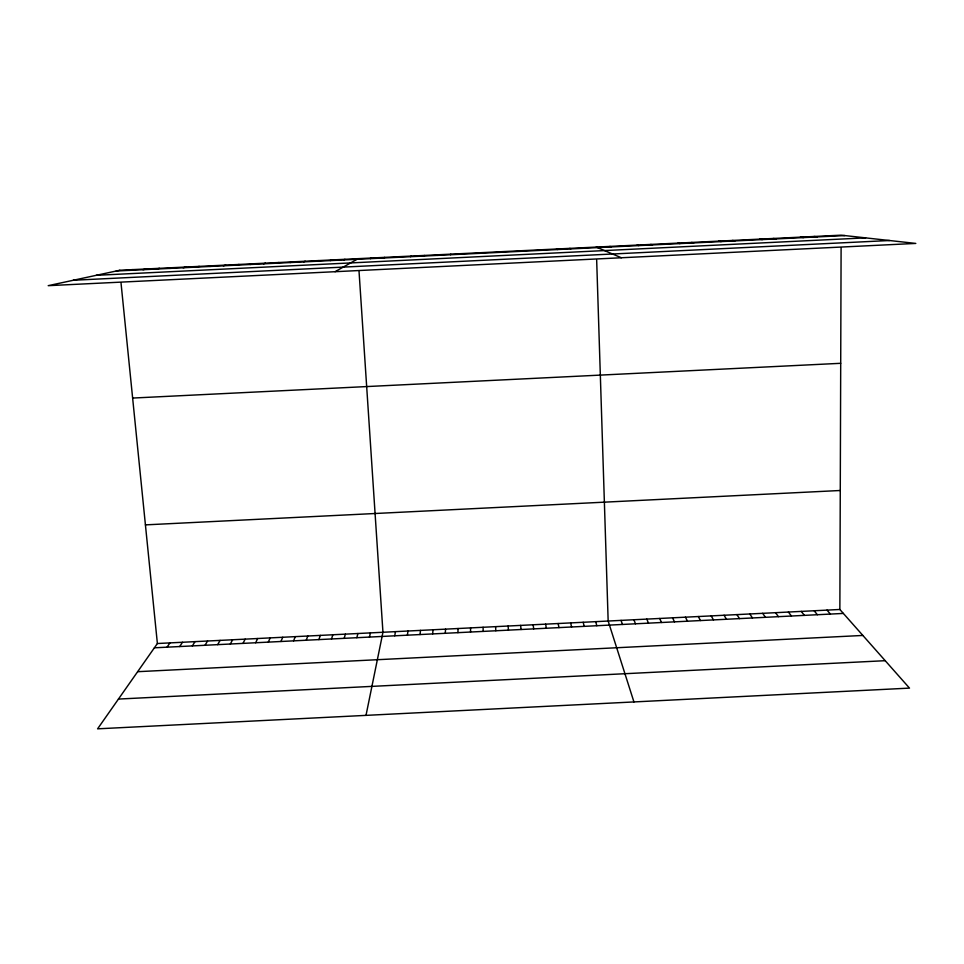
<?xml version="1.0" encoding="UTF-8"?>
<svg xmlns="http://www.w3.org/2000/svg" width="964" height="964" viewBox="0 0 964 964"><rect width="100%" height="100%" fill="white"/><g stroke="black" fill="none" stroke-linecap="round" stroke-linejoin="round"><path stroke-width="1.45" d="M470.553 632.035L470.577 627.901M121.054 283.247L157.385 643.518L97.593 728.832L909.498 688.115L839.861 609.477L841.102 248.194M457.924 632.661L458.057 628.528M445.284 633.288L445.549 629.143M432.655 633.914L433.029 629.769M420.015 634.553L420.509 630.396M407.374 635.18L407.989 631.022M394.734 635.806L395.469 631.649M366.007 715.372L382.949 632.276L359.054 271.667M369.453 637.071L370.429 632.89M356.813 637.71L357.897 633.517M344.172 638.337L345.377 634.143M331.52 638.963L332.857 634.77M318.879 639.602L320.325 635.396M450.598 254.749L450.815 254.147M306.227 640.229L307.805 636.023M293.586 640.855L295.273 636.65M280.934 641.494L282.741 637.264M268.281 642.12L270.209 637.891M255.641 642.759L257.677 638.517M242.988 643.386L245.145 639.144M230.336 644.012L232.613 639.771M217.671 644.651L220.081 640.397M437.234 255.4L437.584 254.797M205.019 645.278L207.549 641.024M192.366 645.916L195.005 641.65M179.702 646.543L182.473 642.277M167.049 647.169L169.929 642.892M423.871 256.05L424.353 255.436M410.507 256.701L411.122 256.087M397.144 257.352L397.891 256.725M383.78 258.003L384.66 257.364M370.405 258.653L371.417 258.015M335.062 271.703L358.186 258.653M343.666 259.955L344.955 259.304M330.291 260.605L331.712 259.943M316.927 261.256L318.469 260.593M303.552 261.907L305.227 261.232M290.176 262.557L291.996 261.871M276.801 263.208L278.753 262.521M263.425 263.859L265.498 263.16M250.038 264.51L252.255 263.811M236.662 265.16L239.012 264.449M223.274 265.811L225.769 265.1M209.899 266.462L212.514 265.739M196.511 267.112L199.271 266.389M183.136 267.763L186.016 267.028M169.748 268.414L172.761 267.679M156.361 269.064L159.506 268.317M142.973 269.715L146.251 268.968M129.586 270.366L132.996 269.607M145.419 524.874L840.271 490.495M157.385 643.518L839.861 609.477M154.385 647.808L843.367 613.429M137.647 671.691L862.864 635.445M118.452 699.069L885.217 660.689M116.186 271.017L844.85 235.578M96.304 275.306L865.612 237.867M73.336 280.247L889.579 240.518M132.634 398.06L840.704 363.308M827.546 235.819L831.125 236.24M813.953 236.481L817.388 236.915M800.361 237.144L803.651 237.578M786.757 237.807L789.926 238.241M773.152 238.47L776.189 238.915M759.56 239.132L762.452 239.578M745.955 239.795L748.715 240.253M732.351 240.458L734.966 240.916M718.746 241.121L721.229 241.59M705.142 241.783L707.492 242.253M691.537 242.446L693.743 242.928M677.933 243.097L679.994 243.591M664.317 243.759L666.257 244.266M650.712 244.422L652.508 244.928M637.096 245.085L638.758 245.603M623.479 245.748L625.009 246.266M609.875 246.41L611.248 246.941M596.258 247.073L621.37 257.762M583.039 247.724L584.148 248.254M569.82 248.363L570.796 248.905M556.602 249.001L557.445 249.555M543.383 249.652L544.094 250.206M827.004 610.116L830.378 614.08M814.134 610.766L817.388 614.719M801.277 611.405L804.398 615.369M788.407 612.044L791.42 616.02M775.538 612.682L778.43 616.671M762.669 613.333L765.44 617.309M749.799 613.972L752.438 617.96M736.93 614.61L739.448 618.611M724.06 615.249L726.458 619.262M711.191 615.9L713.468 619.912M698.31 616.538L700.466 620.551M685.44 617.177L687.465 621.202M672.571 617.828L674.475 621.852M659.689 618.466L661.473 622.503M646.808 619.105L648.471 623.154M633.926 619.756L635.469 623.804M621.045 620.394L622.467 624.443M633.938 701.937L608.163 621.033L596.668 260.099M595.668 621.659L596.837 625.732M583.16 622.286L584.22 626.359M570.652 622.913L571.592 626.986M558.144 623.527L558.963 627.612M545.636 624.154L546.335 628.251M533.128 624.78L533.719 628.877M520.62 625.407L521.078 629.504M508.112 626.022L508.45 630.143M495.604 626.648L495.821 630.769M483.084 627.275L483.193 631.396M119.741 270.257L48.2 285.669L915.8 243.422L841.138 235.168L119.741 270.257"/></g></svg>
